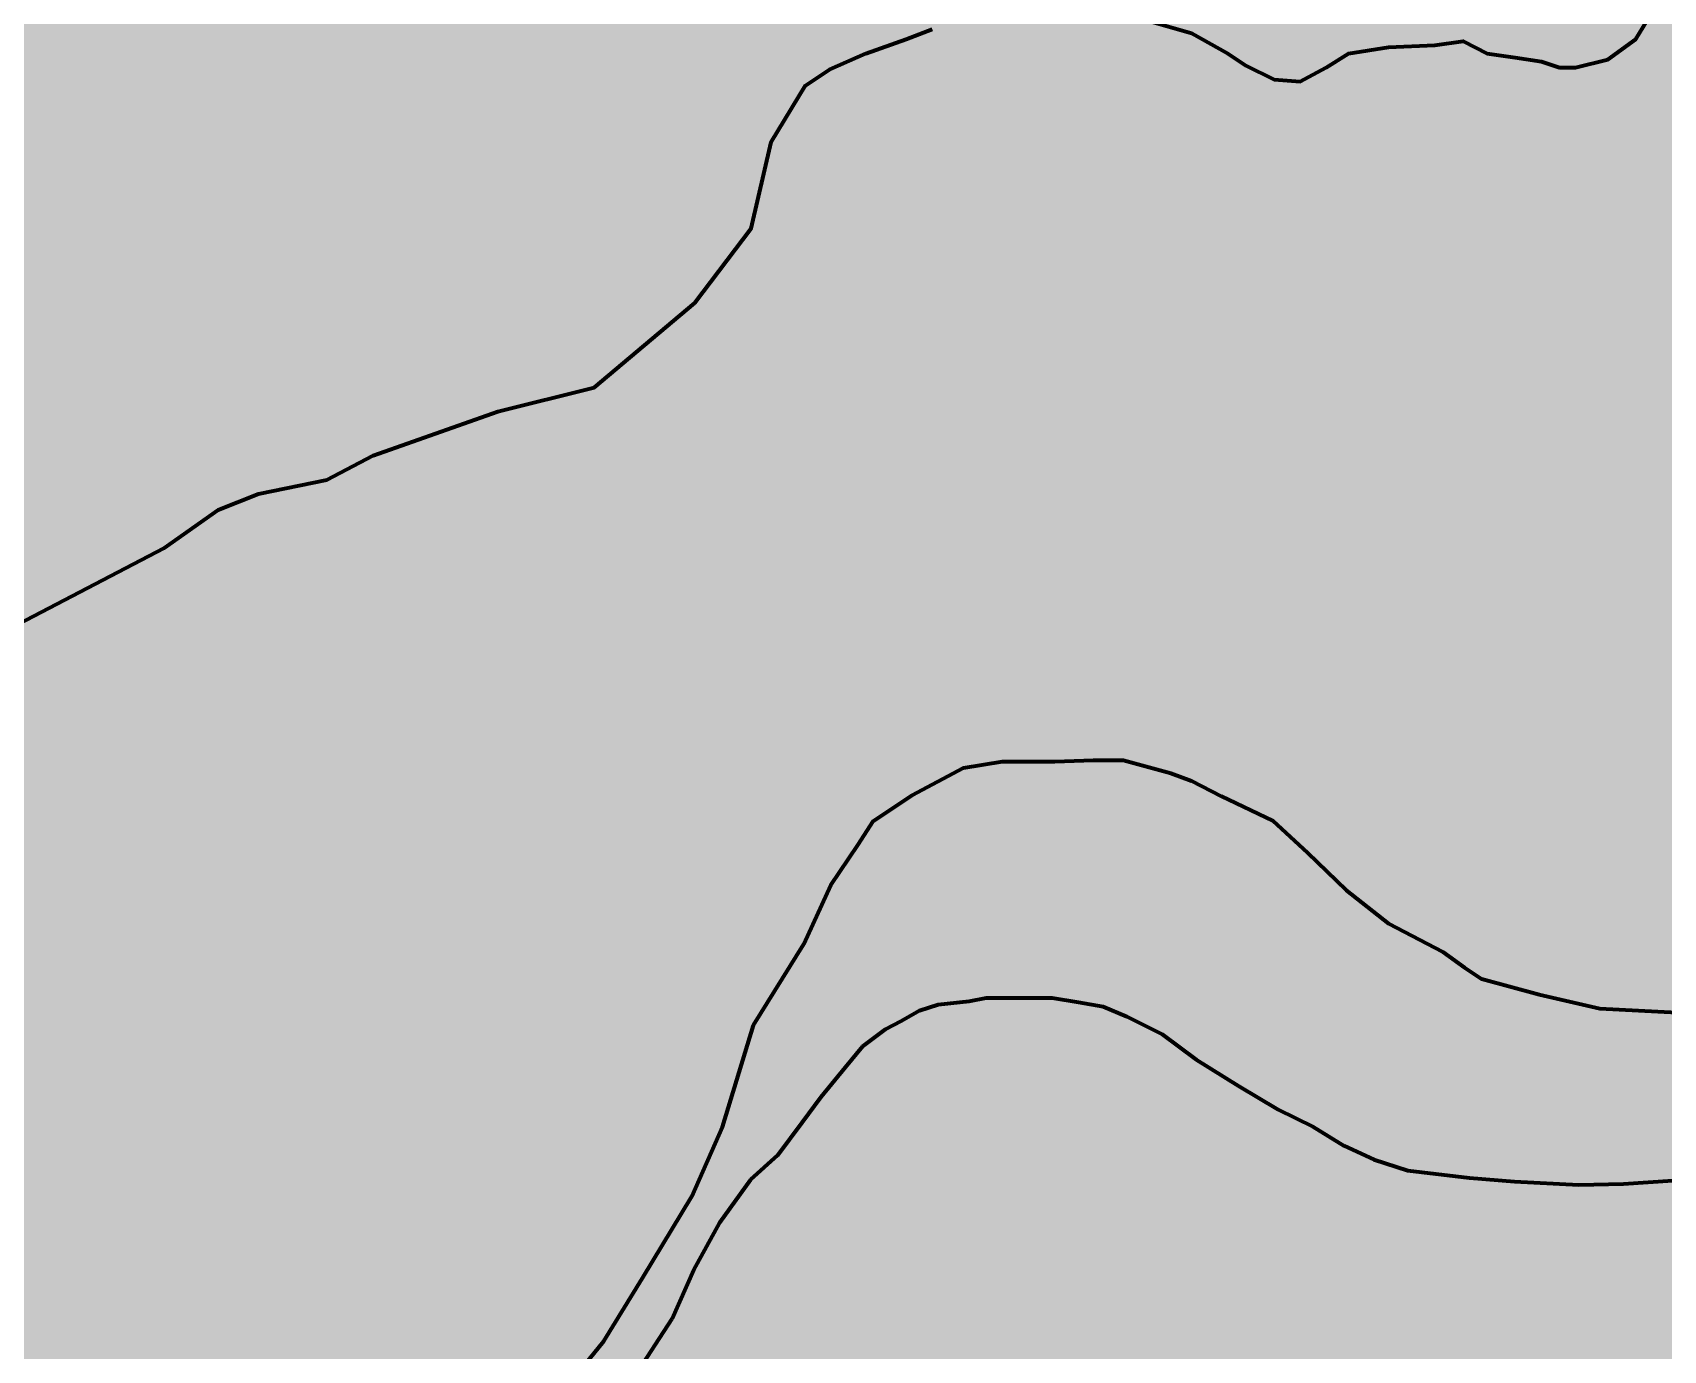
# Model space of a CAD drawing. Header units: millimetres. Extents: x 2676 to 5565, y 1584 to 2775.
# Drawn here: x 4867.7 to 4960, y 2185.8 to 2260.4 of the extents above; entities that cross this region are included whole.
import ezdxf

# ---------------------------------------------------------------- set-up
doc = ezdxf.new("R2010")
doc.units = ezdxf.units.MM
doc.layers.add('Warstwa1', color=7, linetype='Continuous', lineweight=70, true_color=0x688aad)
doc.layers.add('Warstwa6', color=7, linetype='Continuous', lineweight=70, true_color=0xffffff)

msp = doc.modelspace()

# ---------------------------------------------------------------- hatches: boundary and pattern name
at = {"layer": 'Warstwa1', "lineweight": 70}
h = msp.add_hatch(color=256, dxfattribs=at)
h.dxf.hatch_style = 1
h.paths.add_polyline_path([(5505.159, 2428.685), (4750.944, 2428.685), (4750.944, 1755.038), (5505.159, 1755.038)])

# ---------------------------------------------------------------- linework, layer by layer
for p, q in [((4917.919, 2205.054), (4918.973, 2205.389)), ((4918.973, 2205.389), (4920.744, 2205.58)), ((4920.744, 2205.58), (4921.702, 2205.772)), ((4921.702, 2205.772), (4923.857, 2205.772)), ((4923.857, 2205.772), (4925.438, 2205.772)), ((4925.438, 2205.772), (4926.922, 2205.533)), ((4926.922, 2205.533), (4928.311, 2205.293)), ((4928.311, 2205.293), (4929.652, 2204.719)), ((4916.004, 2204.001), (4916.913, 2204.48)), ((4916.913, 2204.48), (4917.919, 2205.054)), ((4929.652, 2204.719), (4931.663, 2203.714)), ((4914.711, 2203.044), (4916.004, 2204.001)), ((4931.663, 2203.714), (4933.579, 2202.278)), ((4913.742, 2201.849), (4914.711, 2203.044)), ((4912.364, 2200.166), (4913.742, 2201.849)), ((4933.579, 2202.278), (4935.973, 2200.795)), ((4935.973, 2200.795), (4938.224, 2199.455)), ((4911.292, 2198.712), (4912.364, 2200.166)), ((4909.914, 2196.876), (4911.292, 2198.712)), ((4938.224, 2199.455), (4940.187, 2198.498)), ((4940.187, 2198.498), (4941.959, 2197.397)), ((4908.383, 2195.499), (4909.914, 2196.876)), ((4941.959, 2197.397), (4943.635, 2196.631)), ((4943.635, 2196.631), (4945.551, 2196.009)), ((4945.551, 2196.009), (4949.046, 2195.579)), ((4906.623, 2193.051), (4908.383, 2195.499)), ((4949.046, 2195.579), (4951.585, 2195.387)), ((4951.585, 2195.387), (4955.224, 2195.196)), ((4955.224, 2195.196), (4957.762, 2195.244)), ((4957.762, 2195.244), (4960.54, 2195.435)), ((4905.168, 2190.374), (4906.623, 2193.051)), ((4903.941, 2187.605), (4905.168, 2190.374)), ((4901.797, 2184.316), (4903.941, 2187.605))]:
    msp.add_line(p, q, dxfattribs=at)
at = {"layer": 'Warstwa6', "lineweight": 70}
for points in [[(4930.93, 2261.058), (4933.319, 2260.376), (4935.367, 2259.239), (4936.391, 2258.557), (4937.984, 2257.761), (4939.463, 2257.647), (4940.942, 2258.443), (4942.193, 2259.239), (4944.468, 2259.58), (4947.085, 2259.694), (4948.678, 2259.921), (4950.043, 2259.239), (4951.636, 2259.012), (4953.114, 2258.784), (4954.138, 2258.443), (4955.048, 2258.443), (4956.869, 2258.898), (4958.461, 2260.035), (4959.485, 2261.74)], [(4863.478, 2225.141), (4875.18, 2231.238), (4878.252, 2233.399), (4880.527, 2234.308), (4884.395, 2235.104), (4887.011, 2236.468), (4894.065, 2238.969), (4899.526, 2240.333), (4905.214, 2245.108), (4908.399, 2249.315), (4909.537, 2254.203), (4911.476, 2257.42), (4912.842, 2258.329), (4914.889, 2259.239), (4917.165, 2260.035), (4918.644, 2260.603)], [(4895.339, 2180.508), (4900.076, 2186.334), (4902.263, 2189.903), (4905.041, 2194.534), (4906.79, 2198.467), (4908.539, 2204.22), (4911.381, 2208.809), (4912.911, 2212.159), (4914.442, 2214.416), (4915.316, 2215.8), (4917.503, 2217.256), (4920.418, 2218.786), (4922.604, 2219.15), (4925.592, 2219.15), (4927.778, 2219.223), (4929.455, 2219.223), (4932.151, 2218.495), (4933.317, 2218.058), (4934.993, 2217.184), (4937.908, 2215.8), (4939.876, 2213.979), (4942.062, 2211.867), (4944.467, 2209.974), (4947.528, 2208.372), (4948.767, 2207.498), (4949.714, 2206.842), (4952.994, 2205.968), (4956.419, 2205.167), (4960.792, 2204.949)]]:
    msp.add_lwpolyline(points, dxfattribs=at)

doc.saveas('drawing.dxf')
